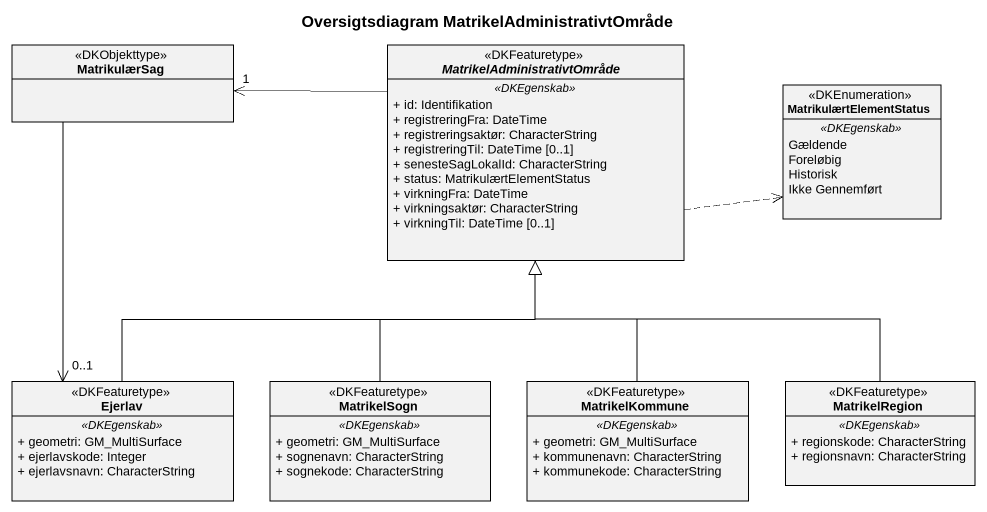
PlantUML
@startuml
title Oversigtsdiagram MatrikelAdministrativtOmråde
hide circle
hide empty members
skinparam classAttributeIconSize 0
class MatrikulærSag <<DKObjekttype>>
abstract class MatrikelAdministrativtOmråde <<DKFeaturetype>> {
  .. <<DKEgenskab>> ..
  + id: Identifikation
  + registreringFra: DateTime
  + registreringsaktør: CharacterString
  + registreringTil: DateTime [0..1]
  + senesteSagLokalId: CharacterString
  + status: MatrikulærtElementStatus
  + virkningFra: DateTime
  + virkningsaktør: CharacterString
  + virkningTil: DateTime [0..1]
}
enum MatrikulærtElementStatus <<DKEnumeration>> {
  .. <<DKEgenskab>> ..
  Gældende
  Foreløbig
  Historisk
  Ikke Gennemført
}
class Ejerlav <<DKFeaturetype>> {
  .. <<DKEgenskab>> ..
  + geometri: GM_MultiSurface
  + ejerlavskode: Integer
  + ejerlavsnavn: CharacterString
}
class MatrikelSogn <<DKFeaturetype>> {
  .. <<DKEgenskab>> ..
  + geometri: GM_MultiSurface
  + sognenavn: CharacterString
  + sognekode: CharacterString
}
class MatrikelKommune <<DKFeaturetype>> {
  .. <<DKEgenskab>> ..
  + geometri: GM_MultiSurface
  + kommunenavn: CharacterString
  + kommunekode: CharacterString
}
class MatrikelRegion <<DKFeaturetype>> {
  .. <<DKEgenskab>> ..
  + regionskode: CharacterString
  + regionsnavn: CharacterString
}
MatrikulærSag --> "0..1" Ejerlav
MatrikelAdministrativtOmråde -left-> "1" MatrikulærSag
MatrikelAdministrativtOmråde .right.> MatrikulærtElementStatus
Ejerlav -up-|> MatrikelAdministrativtOmråde
MatrikelSogn -up-|> MatrikelAdministrativtOmråde
MatrikelKommune -up-|> MatrikelAdministrativtOmråde
MatrikelRegion -up-|> MatrikelAdministrativtOmråde
@enduml
